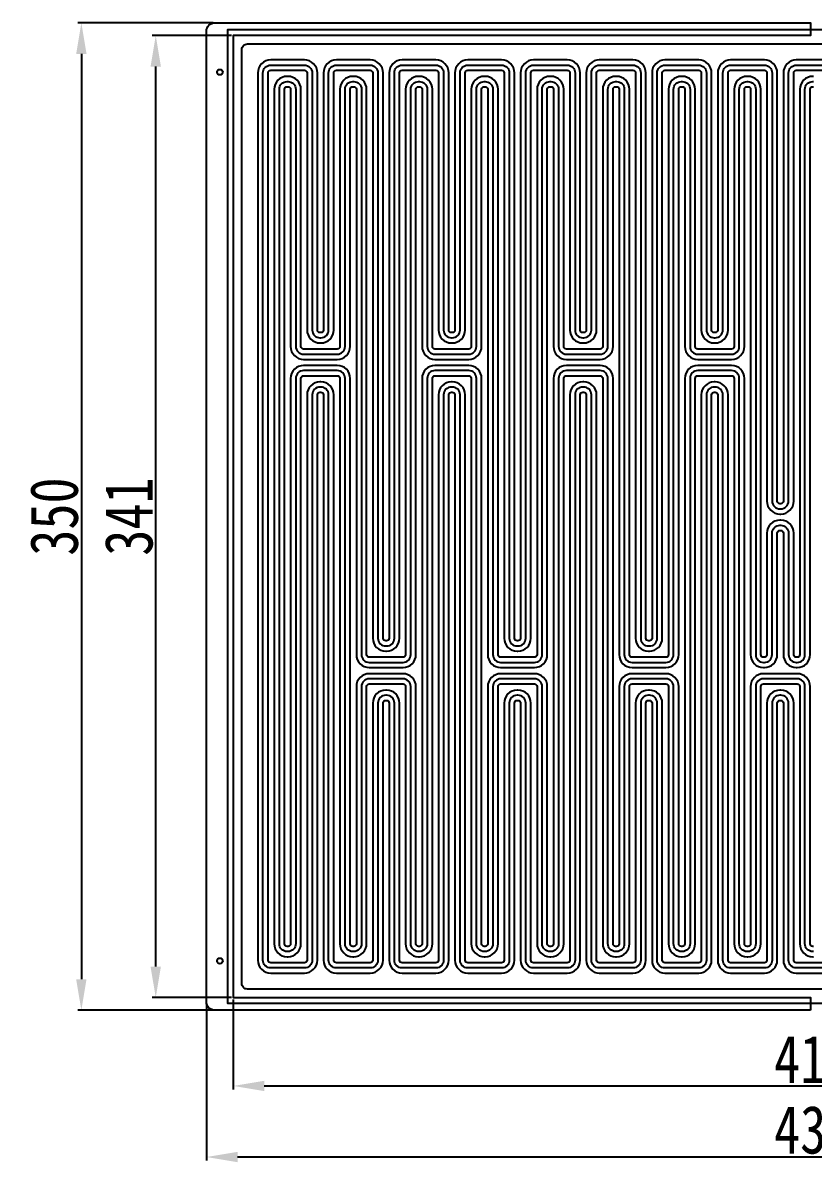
# Model space of a CAD drawing. Header units: millimetres. Extents: x 10174 to 16450, y -14395 to -12676.
# Drawn here: x 14048 to 14328.1, y -13591 to -13187.2 of the extents above; entities that cross this region are included whole.
import ezdxf

# ---------------------------------------------------------------- set-up
doc = ezdxf.new("R2010")
doc.units = ezdxf.units.MM
for name, color, linetype in [('参照', 6, 'Continuous'), ('发热丝', 3, 'Continuous'), ('菲林', 11, 'Continuous')]:
    doc.layers.add(name, color=color, linetype=linetype)
doc.styles.add('ISO Proportional', font='simhei.ttf', dxfattribs={"width": 0.8})
doc.dimstyles.new('ISO-25', dxfattribs={"dimtxt": 17, "dimasz": 11, "dimexe": 1.25, "dimexo": 0.625, "dimgap": 1, "dimtad": 1, "dimtoh": 1, "dimtxsty": 'ISO Proportional', "dimcen": 2.5, "dimclrd": 1, "dimclre": 1, "dimclrt": 256, "dimadec": 0, "dimazin": 0, "dimtfac": 1, "dimtmove": 0, "dimatfit": 3, "dimfxl": 1, "dimarcsym": 0})

# ---------------------------------------------------------------- blocks, each defined once
blk = doc.blocks.new('*D91')
at = {"color": 1, "lineweight": -2}
for p, q in [((14122.62, -13533.29), (14122.62, -13565.24)), ((14533.62, -13533.29), (14533.62, -13565.24)), ((14133.62, -13563.99), (14522.62, -13563.99))]:
    blk.add_line(p, q, dxfattribs=at)
at = {"color": 1}
for points in [[(14133.62, -13562.16), (14133.62, -13565.82), (14122.62, -13563.99)], [(14522.62, -13565.82), (14522.62, -13562.16), (14533.62, -13563.99)]]:
    blk.add_solid(points, dxfattribs=at)
at = {"layer": 'Defpoints', "color": 0}
for p in [(14122.62, -13532.67), (14533.62, -13532.67), (14533.62, -13563.99)]:
    blk.add_point(p, dxfattribs=at)
at = {"insert": (14328.12, -13554.49), "char_height": 17, "attachment_point": 5, "style": 'ISO Proportional'}
blk.add_mtext('411', dxfattribs=at)
blk = doc.blocks.new('*D92')
at = {"color": 1, "lineweight": -2}
for p, q in [((14113.12, -13534.79), (14113.12, -13590.44)), ((14543.12, -13534.79), (14543.12, -13590.44)), ((14532.12, -13589.19), (14124.12, -13589.19))]:
    blk.add_line(p, q, dxfattribs=at)
at = {"color": 1}
for points in [[(14124.12, -13587.35), (14124.12, -13591.02), (14113.12, -13589.19)], [(14532.12, -13591.02), (14532.12, -13587.35), (14543.12, -13589.19)]]:
    blk.add_solid(points, dxfattribs=at)
at = {"layer": 'Defpoints', "color": 0}
for p in [(14113.12, -13534.17), (14543.12, -13534.17), (14113.12, -13589.19)]:
    blk.add_point(p, dxfattribs=at)
at = {"insert": (14328.12, -13579.59), "char_height": 17, "attachment_point": 5, "style": 'ISO Proportional'}
blk.add_mtext('430', dxfattribs=at)
blk = doc.blocks.new('*D93')
at = {"color": 1, "lineweight": -2}
for p, q in [((14122, -13191.67), (14093.89, -13191.67)), ((14095.14, -13521.67), (14095.14, -13202.67)), ((14122, -13532.67), (14093.89, -13532.67))]:
    blk.add_line(p, q, dxfattribs=at)
at = {"color": 1}
for points in [[(14096.97, -13202.67), (14093.3, -13202.67), (14095.14, -13191.67)], [(14093.3, -13521.67), (14096.97, -13521.67), (14095.14, -13532.67)]]:
    blk.add_solid(points, dxfattribs=at)
at = {"layer": 'Defpoints', "color": 0}
for p in [(14095.14, -13191.67), (14122.62, -13191.67), (14122.62, -13532.67)]:
    blk.add_point(p, dxfattribs=at)
at = {"insert": (14085.64, -13362.17), "char_height": 17, "attachment_point": 5, "rotation": 90, "style": 'ISO Proportional'}
blk.add_mtext('341', dxfattribs=at)
blk = doc.blocks.new('*D94')
at = {"color": 1, "lineweight": -2}
for p, q in [((14115.5, -13187.17), (14067.53, -13187.17)), ((14068.78, -13198.17), (14068.78, -13526.17)), ((14115.5, -13537.17), (14067.53, -13537.17))]:
    blk.add_line(p, q, dxfattribs=at)
at = {"color": 1}
for points in [[(14070.61, -13198.17), (14066.94, -13198.17), (14068.78, -13187.17)], [(14066.94, -13526.17), (14070.61, -13526.17), (14068.78, -13537.17)]]:
    blk.add_solid(points, dxfattribs=at)
at = {"layer": 'Defpoints', "color": 0}
for p in [(14116.12, -13187.17), (14068.78, -13537.17), (14116.12, -13537.17)]:
    blk.add_point(p, dxfattribs=at)
at = {"insert": (14059.18, -13362.17), "char_height": 17, "attachment_point": 5, "rotation": 90, "style": 'ISO Proportional'}
blk.add_mtext('350', dxfattribs=at)

msp = doc.modelspace()

# ---------------------------------------------------------------- linework, layer by layer
at = {"color": 5}
msp.add_lwpolyline([(14535.623, -13534.665), (14535.623, -13224.165), (14404.623, -13224.165), (14404.623, -13189.665), (14120.623, -13189.665), (14120.623, -13534.665)], close=True, dxfattribs=at)
msp.add_lwpolyline([(14450.823, -13232.665), (14450.823, -13211.665, -0.4142136), (14452.823, -13209.665), (14484.823, -13209.665, -0.4142136), (14486.823, -13211.665), (14486.823, -13232.665, 0.4142136), (14488.823, -13234.665), (14528.623, -13234.665, -0.4142136), (14530.623, -13236.665), (14530.623, -13527.665, -0.4142136), (14528.623, -13529.665), (14127.623, -13529.665, -0.4142136), (14125.623, -13527.665), (14125.623, -13196.665, -0.4142136), (14127.623, -13194.665), (14398.623, -13194.665, -0.4142136), (14400.623, -13196.665), (14400.623, -13232.665, 0.4142136), (14402.623, -13234.665), (14448.823, -13234.665, 0.4142136)], format="xyb", close=True)
at = {"layer": '参照'}
for points in [[(14334.104, -13522.165), (14322.142, -13522.165, -0.4142136), (14319.392, -13519.415), (14319.392, -13428.268, 0.4142136), (14316.642, -13425.518), (14316.321, -13425.518, 0.4142136), (14313.571, -13428.268), (14313.571, -13519.415, -0.4142136), (14310.821, -13522.165), (14298.858, -13522.165, -0.4142136), (14296.108, -13519.415), (14296.108, -13319.026, 0.4142136), (14293.358, -13316.276), (14293.037, -13316.276, 0.4142136), (14290.287, -13319.026), (14290.287, -13519.415, -0.4142136), (14287.537, -13522.165), (14275.574, -13522.165, -0.4142136), (14272.824, -13519.415), (14272.824, -13428.268, 0.4142136), (14270.074, -13425.518), (14269.754, -13425.518, 0.4142136), (14267.004, -13428.268), (14267.004, -13519.415, -0.4142136), (14264.254, -13522.165), (14252.291, -13522.165, -0.4142136), (14249.541, -13519.415), (14249.541, -13319.026, 0.4142136), (14246.791, -13316.276), (14246.47, -13316.276, 0.4142136), (14243.72, -13319.026), (14243.72, -13519.415, -0.4142136), (14240.97, -13522.165), (14229.007, -13522.165, -0.4142136), (14226.257, -13519.415), (14226.257, -13428.268, 0.4142136), (14223.507, -13425.518), (14223.186, -13425.518, 0.4142136), (14220.436, -13428.268), (14220.436, -13519.415, -0.4142136), (14217.686, -13522.165), (14205.724, -13522.165, -0.4142136), (14202.974, -13519.415), (14202.974, -13319.026, 0.4142136), (14200.224, -13316.276), (14199.903, -13316.276, 0.4142136), (14197.153, -13319.026), (14197.153, -13519.415, -0.4142136), (14194.403, -13522.165), (14182.44, -13522.165, -0.4142136), (14179.69, -13519.415), (14179.69, -13428.268, 0.4142136), (14176.94, -13425.518), (14176.619, -13425.518, 0.4142136), (14173.869, -13428.268), (14173.869, -13519.415, -0.4142136), (14171.119, -13522.165), (14159.157, -13522.165, -0.4142136), (14156.407, -13519.415), (14156.407, -13319.026, 0.4142136), (14153.657, -13316.276), (14153.336, -13316.276, 0.4142136), (14150.586, -13319.026), (14150.586, -13519.415, -0.4142136), (14147.836, -13522.165), (14135.873, -13522.165, -0.4142136), (14133.123, -13519.415), (14133.123, -13204.915, -0.4142136), (14135.873, -13202.165), (14147.836, -13202.165, -0.4142136), (14150.586, -13204.915), (14150.586, -13296.063, 0.4142136), (14153.336, -13298.813), (14153.657, -13298.813, 0.4142136), (14156.407, -13296.063), (14156.407, -13204.915, -0.4142136), (14159.157, -13202.165), (14171.119, -13202.165, -0.4142136), (14173.869, -13204.915), (14173.869, -13405.305, 0.4142136), (14176.619, -13408.055), (14176.94, -13408.055, 0.4142136), (14179.69, -13405.305), (14179.69, -13204.915, -0.4142136), (14182.44, -13202.165), (14194.403, -13202.165, -0.4142136), (14197.153, -13204.915), (14197.153, -13296.063, 0.4142136), (14199.903, -13298.813), (14200.224, -13298.813, 0.4142136), (14202.974, -13296.063), (14202.974, -13204.915, -0.4142136), (14205.724, -13202.165), (14217.686, -13202.165, -0.4142136), (14220.436, -13204.915), (14220.436, -13405.305, 0.4142136), (14223.186, -13408.055), (14223.507, -13408.055, 0.4142136), (14226.257, -13405.305), (14226.257, -13204.915, -0.4142136), (14229.007, -13202.165), (14240.97, -13202.165, -0.4142136), (14243.72, -13204.915), (14243.72, -13296.063, 0.4142136), (14246.47, -13298.813), (14246.791, -13298.813, 0.4142136), (14249.541, -13296.063), (14249.541, -13204.915, -0.4142136), (14252.291, -13202.165), (14264.254, -13202.165, -0.4142136), (14267.004, -13204.915), (14267.004, -13405.305, 0.4142136), (14269.754, -13408.055), (14270.074, -13408.055, 0.4142136), (14272.824, -13405.305), (14272.824, -13204.915, -0.4142136), (14275.574, -13202.165), (14287.537, -13202.165, -0.4142136), (14290.287, -13204.915), (14290.287, -13296.063, 0.4142136), (14293.037, -13298.813), (14293.358, -13298.813, 0.4142136), (14296.108, -13296.063), (14296.108, -13204.915, -0.4142136), (14298.858, -13202.165), (14310.821, -13202.165, -0.4142136), (14313.571, -13204.915), (14313.571, -13356.706, 0.4142136), (14316.321, -13359.456), (14316.642, -13359.456, 0.4142136), (14319.392, -13356.706), (14319.392, -13204.915, -0.4142136), (14322.142, -13202.165), (14334.104, -13202.165, -0.4142136)], [(14328.283, -13516.345), (14327.963, -13516.345, -0.4142136), (14325.213, -13513.595), (14325.213, -13422.447, 0.4142136), (14322.463, -13419.697), (14310.5, -13419.697, 0.4142136), (14307.75, -13422.447), (14307.75, -13513.595, -0.4142136), (14305, -13516.345), (14304.679, -13516.345, -0.4142136), (14301.929, -13513.595), (14301.929, -13313.205, 0.4142136), (14299.179, -13310.455), (14287.216, -13310.455, 0.4142136), (14284.466, -13313.205), (14284.466, -13513.595, -0.4142136), (14281.716, -13516.345), (14281.395, -13516.345, -0.4142136), (14278.645, -13513.595), (14278.645, -13422.447, 0.4142136), (14275.895, -13419.697), (14263.933, -13419.697, 0.4142136), (14261.183, -13422.447), (14261.183, -13513.595, -0.4142136), (14258.433, -13516.345), (14258.112, -13516.345, -0.4142136), (14255.362, -13513.595), (14255.362, -13313.205, 0.4142136), (14252.612, -13310.455), (14240.649, -13310.455, 0.4142136), (14237.899, -13313.205), (14237.899, -13513.595, -0.4142136), (14235.149, -13516.345), (14234.828, -13516.345, -0.4142136), (14232.078, -13513.595), (14232.078, -13422.447, 0.4142136), (14229.328, -13419.697), (14217.366, -13419.697, 0.4142136), (14214.616, -13422.447), (14214.616, -13513.595, -0.4142136), (14211.866, -13516.345), (14211.545, -13516.345, -0.4142136), (14208.795, -13513.595), (14208.795, -13313.205, 0.4142136), (14206.045, -13310.455), (14194.082, -13310.455, 0.4142136), (14191.332, -13313.205), (14191.332, -13513.595, -0.4142136), (14188.582, -13516.345), (14188.261, -13516.345, -0.4142136), (14185.511, -13513.595), (14185.511, -13422.447, 0.4142136), (14182.761, -13419.697), (14170.798, -13419.697, 0.4142136), (14168.048, -13422.447), (14168.048, -13513.595, -0.4142136), (14165.298, -13516.345), (14164.977, -13516.345, -0.4142136), (14162.227, -13513.595), (14162.227, -13313.205, 0.4142136), (14159.477, -13310.455), (14147.515, -13310.455, 0.4142136), (14144.765, -13313.205), (14144.765, -13513.595, -0.4142136), (14142.015, -13516.345), (14141.694, -13516.345, -0.4142136), (14138.944, -13513.595), (14138.944, -13210.736, -0.4142136), (14141.694, -13207.986), (14142.015, -13207.986, -0.4142136), (14144.765, -13210.736), (14144.765, -13301.884, 0.4142136), (14147.515, -13304.634), (14159.477, -13304.634, 0.4142136), (14162.227, -13301.884), (14162.227, -13210.736, -0.4142136), (14164.977, -13207.986), (14165.298, -13207.986, -0.4142136), (14168.048, -13210.736), (14168.048, -13411.126, 0.4142136), (14170.798, -13413.876), (14182.761, -13413.876, 0.4142136), (14185.511, -13411.126), (14185.511, -13210.736, -0.4142136), (14188.261, -13207.986), (14188.582, -13207.986, -0.4142136), (14191.332, -13210.736), (14191.332, -13301.884, 0.4142136), (14194.082, -13304.634), (14206.045, -13304.634, 0.4142136), (14208.795, -13301.884), (14208.795, -13210.736, -0.4142136), (14211.545, -13207.986), (14211.866, -13207.986, -0.4142136), (14214.616, -13210.736), (14214.616, -13411.126, 0.4142136), (14217.366, -13413.876), (14229.328, -13413.876, 0.4142136), (14232.078, -13411.126), (14232.078, -13210.736, -0.4142136), (14234.828, -13207.986), (14235.149, -13207.986, -0.4142136), (14237.899, -13210.736), (14237.899, -13301.884, 0.4142136), (14240.649, -13304.634), (14252.612, -13304.634, 0.4142136), (14255.362, -13301.884), (14255.362, -13210.736, -0.4142136), (14258.112, -13207.986), (14258.433, -13207.986, -0.4142136), (14261.183, -13210.736), (14261.183, -13411.126, 0.4142136), (14263.933, -13413.876), (14275.895, -13413.876, 0.4142136), (14278.645, -13411.126), (14278.645, -13210.736, -0.4142136), (14281.395, -13207.986), (14281.716, -13207.986, -0.4142136), (14284.466, -13210.736), (14284.466, -13301.884, 0.4142136), (14287.216, -13304.634), (14299.179, -13304.634, 0.4142136), (14301.929, -13301.884), (14301.929, -13210.736, -0.4142136), (14304.679, -13207.986), (14305, -13207.986, -0.4142136), (14307.75, -13210.736), (14307.75, -13411.126, 0.4142136), (14310.5, -13413.876), (14310.821, -13413.876, 0.4142136), (14313.571, -13411.126), (14313.571, -13368.027, -0.4142136), (14316.321, -13365.277), (14316.642, -13365.277, -0.4142136), (14319.392, -13368.027), (14319.392, -13411.126, 0.4142136), (14322.142, -13413.876), (14322.463, -13413.876, 0.4142136), (14325.213, -13411.126), (14325.213, -13210.736, -0.4142136), (14327.963, -13207.986), (14328.283, -13207.986, -0.4142136)]]:
    msp.add_lwpolyline(points, format="xyb", dxfattribs=at)
at = {"layer": '发热丝'}
for points in [[(14334.104, -13200.34), (14322.142, -13200.34, 0.4142136), (14317.566, -13204.915), (14317.566, -13356.706, -0.4142136), (14316.642, -13357.63), (14316.321, -13357.63, -0.4142136), (14315.396, -13356.706), (14315.396, -13204.915, 0.4142136), (14310.821, -13200.34), (14298.858, -13200.34, 0.4142136), (14294.282, -13204.915), (14294.282, -13296.063, -0.4142136), (14293.358, -13296.987), (14293.037, -13296.987, -0.4142136), (14292.113, -13296.063), (14292.113, -13204.915, 0.4142136), (14287.537, -13200.34), (14275.574, -13200.34, 0.4142136), (14270.999, -13204.915), (14270.999, -13405.305, -0.4142136), (14270.074, -13406.23), (14269.754, -13406.23, -0.4142136), (14268.829, -13405.305), (14268.829, -13204.915, 0.4142136), (14264.254, -13200.34), (14252.291, -13200.34, 0.4142136), (14247.715, -13204.915), (14247.715, -13296.063, -0.4142136), (14246.791, -13296.987), (14246.47, -13296.987, -0.4142136), (14245.546, -13296.063), (14245.546, -13204.915, 0.4142136), (14240.97, -13200.34), (14229.007, -13200.34, 0.4142136), (14224.432, -13204.915), (14224.432, -13405.305, -0.4142136), (14223.507, -13406.23), (14223.186, -13406.23, -0.4142136), (14222.262, -13405.305), (14222.262, -13204.915, 0.4142136), (14217.686, -13200.34), (14205.724, -13200.34, 0.4142136), (14201.148, -13204.915), (14201.148, -13296.063, -0.4142136), (14200.224, -13296.987), (14199.903, -13296.987, -0.4142136), (14198.978, -13296.063), (14198.978, -13204.915, 0.4142136), (14194.403, -13200.34), (14182.44, -13200.34, 0.4142136), (14177.864, -13204.915), (14177.864, -13405.305, -0.4142136), (14176.94, -13406.23), (14176.619, -13406.23, -0.4142136), (14175.695, -13405.305), (14175.695, -13204.915, 0.4142136), (14171.119, -13200.34), (14159.157, -13200.34, 0.4142136), (14154.581, -13204.915), (14154.581, -13296.063, -0.4142136), (14153.657, -13296.987), (14153.336, -13296.987, -0.4142136), (14152.411, -13296.063), (14152.411, -13204.915, 0.4142136), (14147.836, -13200.34), (14135.873, -13200.34, 0.4142136), (14131.297, -13204.915), (14131.297, -13519.415, 0.4142136), (14135.873, -13523.991), (14147.836, -13523.991, 0.4142136), (14152.411, -13519.415), (14152.411, -13319.026, -0.4142136), (14153.336, -13318.101), (14153.657, -13318.101, -0.4142136), (14154.581, -13319.026), (14154.581, -13519.415, 0.4142136), (14159.157, -13523.991), (14171.119, -13523.991, 0.4142136), (14175.695, -13519.415), (14175.695, -13428.268, -0.4142136), (14176.619, -13427.344), (14176.94, -13427.344, -0.4142136), (14177.864, -13428.268), (14177.864, -13519.415, 0.4142136), (14182.44, -13523.991), (14194.403, -13523.991, 0.4142136), (14198.978, -13519.415), (14198.978, -13319.026, -0.4142136), (14199.903, -13318.101), (14200.224, -13318.101, -0.4142136), (14201.148, -13319.026), (14201.148, -13519.415, 0.4142136), (14205.724, -13523.991), (14217.686, -13523.991, 0.4142136), (14222.262, -13519.415), (14222.262, -13428.268, -0.4142136), (14223.186, -13427.344), (14223.507, -13427.344, -0.4142136), (14224.432, -13428.268), (14224.432, -13519.415, 0.4142136), (14229.007, -13523.991), (14240.97, -13523.991, 0.4142136), (14245.546, -13519.415), (14245.546, -13319.026, -0.4142136), (14246.47, -13318.101), (14246.791, -13318.101, -0.4142136), (14247.715, -13319.026), (14247.715, -13519.415, 0.4142136), (14252.291, -13523.991), (14264.254, -13523.991, 0.4142136), (14268.829, -13519.415), (14268.829, -13428.268, -0.4142136), (14269.754, -13427.344), (14270.074, -13427.344, -0.4142136), (14270.999, -13428.268), (14270.999, -13519.415, 0.4142136), (14275.574, -13523.991), (14287.537, -13523.991, 0.4142136), (14292.113, -13519.415), (14292.113, -13319.026, -0.4142136), (14293.037, -13318.101), (14293.358, -13318.101, -0.4142136), (14294.282, -13319.026), (14294.282, -13519.415, 0.4142136), (14298.858, -13523.991), (14310.821, -13523.991, 0.4142136), (14315.396, -13519.415), (14315.396, -13428.268, -0.4142136), (14316.321, -13427.344), (14316.642, -13427.344, -0.4142136), (14317.566, -13428.268), (14317.566, -13519.415, 0.4142136), (14322.142, -13523.991), (14334.104, -13523.991, 0.4142136)], [(14334.104, -13520.34), (14322.142, -13520.34, -0.4142136), (14321.217, -13519.415), (14321.217, -13428.268, 0.4142136), (14316.642, -13423.692), (14316.321, -13423.692, 0.4142136), (14311.745, -13428.268), (14311.745, -13519.415, -0.4142136), (14310.821, -13520.34), (14298.858, -13520.34, -0.4142136), (14297.934, -13519.415), (14297.934, -13319.026, 0.4142136), (14293.358, -13314.45), (14293.037, -13314.45, 0.4142136), (14288.462, -13319.026), (14288.462, -13519.415, -0.4142136), (14287.537, -13520.34), (14275.574, -13520.34, -0.4142136), (14274.65, -13519.415), (14274.65, -13428.268, 0.4142136), (14270.074, -13423.692), (14269.754, -13423.692, 0.4142136), (14265.178, -13428.268), (14265.178, -13519.415, -0.4142136), (14264.254, -13520.34), (14252.291, -13520.34, -0.4142136), (14251.367, -13519.415), (14251.367, -13319.026, 0.4142136), (14246.791, -13314.45), (14246.47, -13314.45, 0.4142136), (14241.894, -13319.026), (14241.894, -13519.415, -0.4142136), (14240.97, -13520.34), (14229.007, -13520.34, -0.4142136), (14228.083, -13519.415), (14228.083, -13428.268, 0.4142136), (14223.507, -13423.692), (14223.186, -13423.692, 0.4142136), (14218.611, -13428.268), (14218.611, -13519.415, -0.4142136), (14217.686, -13520.34), (14205.724, -13520.34, -0.4142136), (14204.799, -13519.415), (14204.799, -13319.026, 0.4142136), (14200.224, -13314.45), (14199.903, -13314.45, 0.4142136), (14195.327, -13319.026), (14195.327, -13519.415, -0.4142136), (14194.403, -13520.34), (14182.44, -13520.34, -0.4142136), (14181.516, -13519.415), (14181.516, -13428.268, 0.4142136), (14176.94, -13423.692), (14176.619, -13423.692, 0.4142136), (14172.044, -13428.268), (14172.044, -13519.415, -0.4142136), (14171.119, -13520.34), (14159.157, -13520.34, -0.4142136), (14158.232, -13519.415), (14158.232, -13319.026, 0.4142136), (14153.657, -13314.45), (14153.336, -13314.45, 0.4142136), (14148.76, -13319.026), (14148.76, -13519.415, -0.4142136), (14147.836, -13520.34), (14135.873, -13520.34, -0.4142136), (14134.949, -13519.415), (14134.949, -13204.915, -0.4142136), (14135.873, -13203.991), (14147.836, -13203.991, -0.4142136), (14148.76, -13204.915), (14148.76, -13296.063, 0.4142136), (14153.336, -13300.639), (14153.657, -13300.639, 0.4142136), (14158.232, -13296.063), (14158.232, -13204.915, -0.4142136), (14159.157, -13203.991), (14171.119, -13203.991, -0.4142136), (14172.044, -13204.915), (14172.044, -13405.305, 0.4142136), (14176.619, -13409.881), (14176.94, -13409.881, 0.4142136), (14181.516, -13405.305), (14181.516, -13204.915, -0.4142136), (14182.44, -13203.991), (14194.403, -13203.991, -0.4142136), (14195.327, -13204.915), (14195.327, -13296.063, 0.4142136), (14199.903, -13300.639), (14200.224, -13300.639, 0.4142136), (14204.799, -13296.063), (14204.799, -13204.915, -0.4142136), (14205.724, -13203.991), (14217.686, -13203.991, -0.4142136), (14218.611, -13204.915), (14218.611, -13405.305, 0.4142136), (14223.186, -13409.881), (14223.507, -13409.881, 0.4142136), (14228.083, -13405.305), (14228.083, -13204.915, -0.4142136), (14229.007, -13203.991), (14240.97, -13203.991, -0.4142136), (14241.894, -13204.915), (14241.894, -13296.063, 0.4142136), (14246.47, -13300.639), (14246.791, -13300.639, 0.4142136), (14251.367, -13296.063), (14251.367, -13204.915, -0.4142136), (14252.291, -13203.991), (14264.254, -13203.991, -0.4142136), (14265.178, -13204.915), (14265.178, -13405.305, 0.4142136), (14269.754, -13409.881), (14270.074, -13409.881, 0.4142136), (14274.65, -13405.305), (14274.65, -13204.915, -0.4142136), (14275.574, -13203.991), (14287.537, -13203.991, -0.4142136), (14288.462, -13204.915), (14288.462, -13296.063, 0.4142136), (14293.037, -13300.639), (14293.358, -13300.639, 0.4142136), (14297.934, -13296.063), (14297.934, -13204.915, -0.4142136), (14298.858, -13203.991), (14310.821, -13203.991, -0.4142136), (14311.745, -13204.915), (14311.745, -13356.706, 0.4142136), (14316.321, -13361.282), (14316.642, -13361.282, 0.4142136), (14321.217, -13356.706), (14321.217, -13204.915, -0.4142136), (14322.142, -13203.991), (14334.104, -13203.991, -0.4142136)], [(14328.283, -13206.161), (14327.963, -13206.161, 0.4142136), (14323.387, -13210.736), (14323.387, -13411.126, -0.4142136), (14322.463, -13412.051), (14322.142, -13412.051, -0.4142136), (14321.217, -13411.126), (14321.217, -13368.027, 0.4142136), (14316.642, -13363.451), (14316.321, -13363.451, 0.4142136), (14311.745, -13368.027), (14311.745, -13411.126, -0.4142136), (14310.821, -13412.051), (14310.5, -13412.051, -0.4142136), (14309.576, -13411.126), (14309.576, -13210.736, 0.4142136), (14305, -13206.161), (14304.679, -13206.161, 0.4142136), (14300.103, -13210.736), (14300.103, -13301.884, -0.4142136), (14299.179, -13302.808), (14287.216, -13302.808, -0.4142136), (14286.292, -13301.884), (14286.292, -13210.736, 0.4142136), (14281.716, -13206.161), (14281.395, -13206.161, 0.4142136), (14276.82, -13210.736), (14276.82, -13411.126, -0.4142136), (14275.895, -13412.051), (14263.933, -13412.051, -0.4142136), (14263.008, -13411.126), (14263.008, -13210.736, 0.4142136), (14258.433, -13206.161), (14258.112, -13206.161, 0.4142136), (14253.536, -13210.736), (14253.536, -13301.884, -0.4142136), (14252.612, -13302.808), (14240.649, -13302.808, -0.4142136), (14239.725, -13301.884), (14239.725, -13210.736, 0.4142136), (14235.149, -13206.161), (14234.828, -13206.161, 0.4142136), (14230.253, -13210.736), (14230.253, -13411.126, -0.4142136), (14229.328, -13412.051), (14217.366, -13412.051, -0.4142136), (14216.441, -13411.126), (14216.441, -13210.736, 0.4142136), (14211.866, -13206.161), (14211.545, -13206.161, 0.4142136), (14206.969, -13210.736), (14206.969, -13301.884, -0.4142136), (14206.045, -13302.808), (14194.082, -13302.808, -0.4142136), (14193.158, -13301.884), (14193.158, -13210.736, 0.4142136), (14188.582, -13206.161), (14188.261, -13206.161, 0.4142136), (14183.685, -13210.736), (14183.685, -13411.126, -0.4142136), (14182.761, -13412.051), (14170.798, -13412.051, -0.4142136), (14169.874, -13411.126), (14169.874, -13210.736, 0.4142136), (14165.298, -13206.161), (14164.977, -13206.161, 0.4142136), (14160.402, -13210.736), (14160.402, -13301.884, -0.4142136), (14159.477, -13302.808), (14147.515, -13302.808, -0.4142136), (14146.59, -13301.884), (14146.59, -13210.736, 0.4142136), (14142.015, -13206.161), (14141.694, -13206.161, 0.4142136), (14137.118, -13210.736), (14137.118, -13513.595, 0.4142136), (14141.694, -13518.17), (14142.015, -13518.17, 0.4142136), (14146.59, -13513.595), (14146.59, -13313.205, -0.4142136), (14147.515, -13312.28), (14159.477, -13312.28, -0.4142136), (14160.402, -13313.205), (14160.402, -13513.595, 0.4142136), (14164.977, -13518.17), (14165.298, -13518.17, 0.4142136), (14169.874, -13513.595), (14169.874, -13422.447, -0.4142136), (14170.798, -13421.523), (14182.761, -13421.523, -0.4142136), (14183.685, -13422.447), (14183.685, -13513.595, 0.4142136), (14188.261, -13518.17), (14188.582, -13518.17, 0.4142136), (14193.158, -13513.595), (14193.158, -13313.205, -0.4142136), (14194.082, -13312.28), (14206.045, -13312.28, -0.4142136), (14206.969, -13313.205), (14206.969, -13513.595, 0.4142136), (14211.545, -13518.17), (14211.866, -13518.17, 0.4142136), (14216.441, -13513.595), (14216.441, -13422.447, -0.4142136), (14217.366, -13421.523), (14229.328, -13421.523, -0.4142136), (14230.253, -13422.447), (14230.253, -13513.595, 0.4142136), (14234.828, -13518.17), (14235.149, -13518.17, 0.4142136), (14239.725, -13513.595), (14239.725, -13313.205, -0.4142136), (14240.649, -13312.28), (14252.612, -13312.28, -0.4142136), (14253.536, -13313.205), (14253.536, -13513.595, 0.4142136), (14258.112, -13518.17), (14258.433, -13518.17, 0.4142136), (14263.008, -13513.595), (14263.008, -13422.447, -0.4142136), (14263.933, -13421.523), (14275.895, -13421.523, -0.4142136), (14276.82, -13422.447), (14276.82, -13513.595, 0.4142136), (14281.395, -13518.17), (14281.716, -13518.17, 0.4142136), (14286.292, -13513.595), (14286.292, -13313.205, -0.4142136), (14287.216, -13312.28), (14299.179, -13312.28, -0.4142136), (14300.103, -13313.205), (14300.103, -13513.595, 0.4142136), (14304.679, -13518.17), (14305, -13518.17, 0.4142136), (14309.576, -13513.595), (14309.576, -13422.447, -0.4142136), (14310.5, -13421.523), (14322.463, -13421.523, -0.4142136), (14323.387, -13422.447), (14323.387, -13513.595, 0.4142136), (14327.963, -13518.17), (14328.283, -13518.17, 0.4142136)], [(14328.283, -13514.519), (14327.963, -13514.519, -0.4142136), (14327.038, -13513.595), (14327.038, -13422.447, 0.4142136), (14322.463, -13417.872), (14310.5, -13417.872, 0.4142136), (14305.924, -13422.447), (14305.924, -13513.595, -0.4142136), (14305, -13514.519), (14304.679, -13514.519, -0.4142136), (14303.755, -13513.595), (14303.755, -13313.205, 0.4142136), (14299.179, -13308.629), (14287.216, -13308.629, 0.4142136), (14282.641, -13313.205), (14282.641, -13513.595, -0.4142136), (14281.716, -13514.519), (14281.395, -13514.519, -0.4142136), (14280.471, -13513.595), (14280.471, -13422.447, 0.4142136), (14275.895, -13417.872), (14263.933, -13417.872, 0.4142136), (14259.357, -13422.447), (14259.357, -13513.595, -0.4142136), (14258.433, -13514.519), (14258.112, -13514.519, -0.4142136), (14257.187, -13513.595), (14257.187, -13313.205, 0.4142136), (14252.612, -13308.629), (14240.649, -13308.629, 0.4142136), (14236.073, -13313.205), (14236.073, -13513.595, -0.4142136), (14235.149, -13514.519), (14234.828, -13514.519, -0.4142136), (14233.904, -13513.595), (14233.904, -13422.447, 0.4142136), (14229.328, -13417.872), (14217.366, -13417.872, 0.4142136), (14212.79, -13422.447), (14212.79, -13513.595, -0.4142136), (14211.866, -13514.519), (14211.545, -13514.519, -0.4142136), (14210.62, -13513.595), (14210.62, -13313.205, 0.4142136), (14206.045, -13308.629), (14194.082, -13308.629, 0.4142136), (14189.506, -13313.205), (14189.506, -13513.595, -0.4142136), (14188.582, -13514.519), (14188.261, -13514.519, -0.4142136), (14187.337, -13513.595), (14187.337, -13422.447, 0.4142136), (14182.761, -13417.872), (14170.798, -13417.872, 0.4142136), (14166.223, -13422.447), (14166.223, -13513.595, -0.4142136), (14165.298, -13514.519), (14164.977, -13514.519, -0.4142136), (14164.053, -13513.595), (14164.053, -13313.205, 0.4142136), (14159.477, -13308.629), (14147.515, -13308.629, 0.4142136), (14142.939, -13313.205), (14142.939, -13513.595, -0.4142136), (14142.015, -13514.519), (14141.694, -13514.519, -0.4142136), (14140.77, -13513.595), (14140.77, -13210.736, -0.4142136), (14141.694, -13209.812), (14142.015, -13209.812, -0.4142136), (14142.939, -13210.736), (14142.939, -13301.884, 0.4142136), (14147.515, -13306.459), (14159.477, -13306.459, 0.4142136), (14164.053, -13301.884), (14164.053, -13210.736, -0.4142136), (14164.977, -13209.812), (14165.298, -13209.812, -0.4142136), (14166.223, -13210.736), (14166.223, -13411.126, 0.4142136), (14170.798, -13415.702), (14182.761, -13415.702, 0.4142136), (14187.337, -13411.126), (14187.337, -13210.736, -0.4142136), (14188.261, -13209.812), (14188.582, -13209.812, -0.4142136), (14189.506, -13210.736), (14189.506, -13301.884, 0.4142136), (14194.082, -13306.459), (14206.045, -13306.459, 0.4142136), (14210.62, -13301.884), (14210.62, -13210.736, -0.4142136), (14211.545, -13209.812), (14211.866, -13209.812, -0.4142136), (14212.79, -13210.736), (14212.79, -13411.126, 0.4142136), (14217.366, -13415.702), (14229.328, -13415.702, 0.4142136), (14233.904, -13411.126), (14233.904, -13210.736, -0.4142136), (14234.828, -13209.812), (14235.149, -13209.812, -0.4142136), (14236.073, -13210.736), (14236.073, -13301.884, 0.4142136), (14240.649, -13306.459), (14252.612, -13306.459, 0.4142136), (14257.187, -13301.884), (14257.187, -13210.736, -0.4142136), (14258.112, -13209.812), (14258.433, -13209.812, -0.4142136), (14259.357, -13210.736), (14259.357, -13411.126, 0.4142136), (14263.933, -13415.702), (14275.895, -13415.702, 0.4142136), (14280.471, -13411.126), (14280.471, -13210.736, -0.4142136), (14281.395, -13209.812), (14281.716, -13209.812, -0.4142136), (14282.641, -13210.736), (14282.641, -13301.884, 0.4142136), (14287.216, -13306.459), (14299.179, -13306.459, 0.4142136), (14303.755, -13301.884), (14303.755, -13210.736, -0.4142136), (14304.679, -13209.812), (14305, -13209.812, -0.4142136), (14305.924, -13210.736), (14305.924, -13411.126, 0.4142136), (14310.5, -13415.702), (14310.821, -13415.702, 0.4142136), (14315.396, -13411.126), (14315.396, -13368.027, -0.4142136), (14316.321, -13367.103), (14316.642, -13367.103, -0.4142136), (14317.566, -13368.027), (14317.566, -13411.126, 0.4142136), (14322.142, -13415.702), (14322.463, -13415.702, 0.4142136), (14327.038, -13411.126), (14327.038, -13210.736, -0.4142136), (14327.963, -13209.812), (14328.283, -13209.812, -0.4142136)]]:
    msp.add_lwpolyline(points, format="xyb", dxfattribs=at)
at = {"layer": '菲林'}
msp.add_lwpolyline([(14327.123, -13537.165), (14116.123, -13537.165, -0.4142136), (14113.123, -13534.165), (14113.123, -13190.165, -0.4142136), (14116.123, -13187.165), (14327.123, -13187.165), (14327.123, -13191.665), (14122.623, -13191.665), (14122.623, -13532.665), (14327.123, -13532.665)], format="xyb", close=True, dxfattribs=at)
for centre in [(14117.873, -13204.665), (14117.873, -13519.665)]:
    msp.add_circle(centre, 1, dxfattribs=at)

# ---------------------------------------------------------------- dimensions: what is measured, and where the dimension line sits
for base, p1, p2, picture, middle in [((14068.777, -13537.165), (14116.123, -13187.165), (14116.123, -13537.165), '*D94', (14059.182, -13362.165)), ((14095.138, -13191.665), (14122.623, -13532.665), (14122.623, -13191.665), '*D93', (14085.638, -13362.165))]:
    dim = msp.add_linear_dim(base=base, p1=p1, p2=p2, angle=90, dimstyle='ISO-25')
    dim.commit()
    dim.dimension.update_dxf_attribs({"geometry": picture, "text_midpoint": middle})
for base, p1, p2, picture, middle in [((14533.623, -13563.988), (14122.623, -13532.665), (14533.623, -13532.665), '*D91', (14328.123, -13554.488)), ((14113.123, -13589.186), (14543.123, -13534.165), (14113.123, -13534.165), '*D92', (14328.123, -13579.591))]:
    dim = msp.add_linear_dim(base=base, p1=p1, p2=p2, dimstyle='ISO-25')
    dim.commit()
    dim.dimension.update_dxf_attribs({"geometry": picture, "text_midpoint": middle})

doc.saveas('drawing.dxf')
